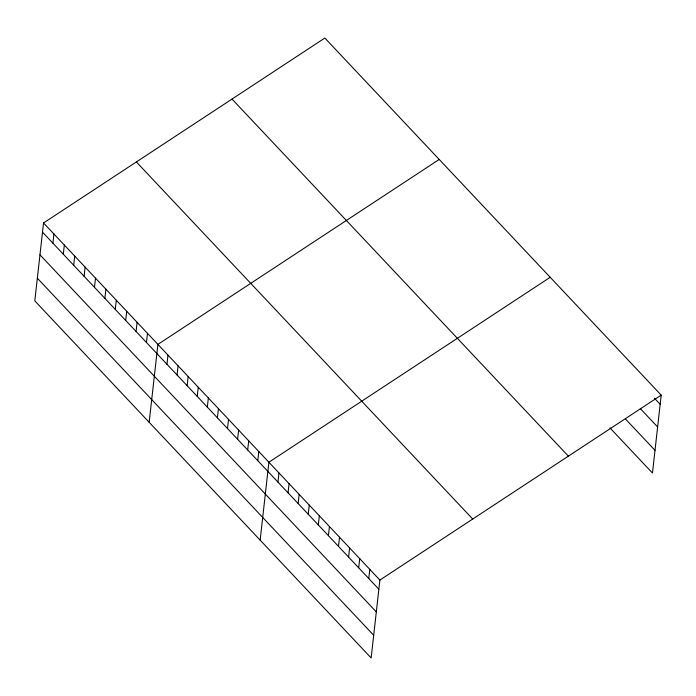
<?xml version="1.0" encoding="UTF-8"?>
<svg xmlns="http://www.w3.org/2000/svg" width="696" height="696" viewBox="0 0 696 696"><rect width="100%" height="100%" fill="white"/><g stroke="black" fill="none" stroke-linecap="round" stroke-linejoin="round"><path stroke-width="1.04" d="M43.535 222.972L34.8 300.872L371.151 657.964L379.885 580.072L43.535 222.972L324.849 38.036L661.2 395.128L652.465 473.028L609.94 427.875M52.905 243.174L53.931 234.013M63.301 254.205L64.328 245.053M73.698 265.246L74.724 256.084M84.094 276.286L85.121 267.125M94.491 287.317L95.517 278.165M104.887 298.358L105.914 289.197M115.284 309.398L116.31 300.237M125.68 320.43L126.707 311.277M136.077 331.47L137.103 322.309M146.473 342.51L147.5 333.349M149.161 422.289L157.896 344.389L439.211 159.445M166.962 364.26L167.988 355.099M177.054 374.97L178.08 365.818M187.146 385.68L188.172 376.527M197.229 396.398L198.256 387.237M207.321 407.108L208.348 397.955M217.413 417.826L218.44 408.665M227.505 428.536L228.532 419.375M237.597 439.246L238.624 430.093M247.689 449.964L248.716 440.803M257.772 460.674L258.799 451.513M260.156 540.122L268.891 462.231L550.205 277.286M277.956 482.102L278.983 472.941M288.048 492.812L289.075 483.65M298.14 503.521L299.167 494.369M308.232 514.24L309.259 505.078M318.316 524.949L319.342 515.797M328.408 535.659L329.434 526.507M338.5 546.377L339.526 537.216M348.592 557.087L349.618 547.935M358.684 567.797L359.71 558.644M368.776 578.515L369.802 569.354M379.885 580.072L661.2 395.128M654.405 398.164L660.173 404.28M640.329 408.604L657.624 426.97M625.452 418.966L655.006 450.338M232.012 99.067L568.371 456.158M136.373 161.942L472.723 519.042M42.508 232.133L378.859 589.225M39.968 254.814L376.319 611.914M37.34 278.191L373.7 635.283"/></g></svg>
